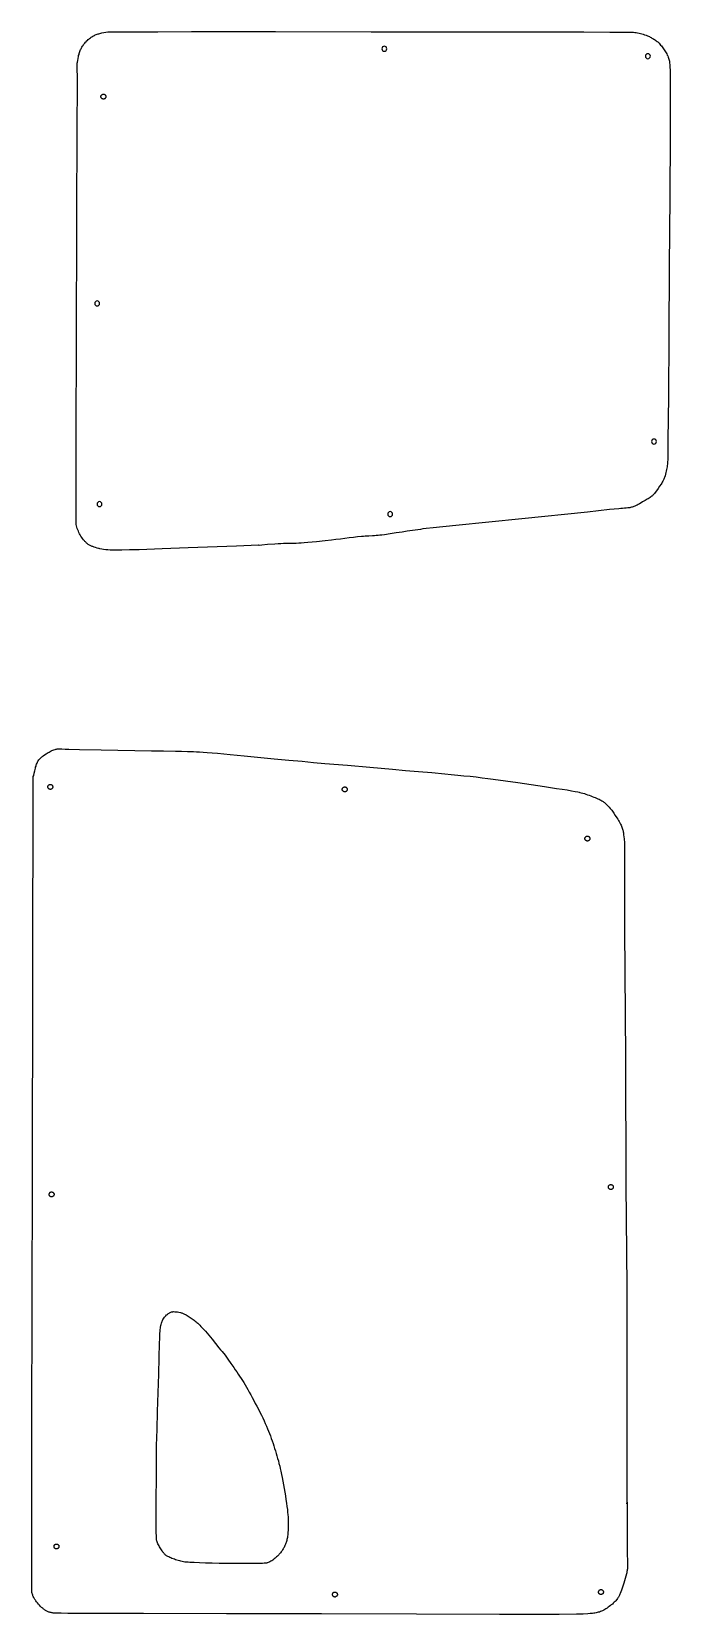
# Model space of a CAD drawing. Extents: x -1273 to 5386, y -1653 to 3649.
# Drawn here: x 2330 to 2848, y -323 to 963 of the extents above; entities that cross this region are included whole.
import ezdxf

# ---------------------------------------------------------------- set-up
doc = ezdxf.new("R2010")
doc.units = 0
doc.layers.add('Default_Layer', color=1, linetype='CONTINUOUS')

msp = doc.modelspace()

# ---------------------------------------------------------------- linework, layer by layer
at = {"layer": 'Default_Layer'}
for points in [[(2513.9, 545.6), (2496.1, 544.9), (2456.9, 543.5), (2435.7, 542.7), (2416.9, 542), (2409.2, 541.8), (2403, 541.6), (2398.8, 541.5), (2397.5, 541.5), (2396.8, 541.5), (2395.1, 541.6), (2393.4, 541.7), (2391.6, 541.8), (2389.9, 542), (2388.2, 542.2), (2386.7, 542.5), (2385.2, 542.7), (2384.6, 542.9), (2384, 543), (2382.8, 543.3), (2381.7, 543.7), (2380.5, 544), (2379.4, 544.5), (2378.9, 544.7), (2378.3, 544.9), (2377.8, 545.2), (2377.3, 545.4), (2376.7, 545.7), (2376.2, 546), (2375.7, 546.3), (2375.2, 546.7), (2374.8, 547.1), (2374.3, 547.4), (2373.9, 547.8), (2373.4, 548.3), (2373, 548.7), (2372.6, 549.2), (2372.2, 549.6), (2371.8, 550.1), (2371.1, 551.1), (2370.4, 552), (2369.8, 553), (2369.2, 554), (2368.6, 555), (2368.1, 556), (2367.7, 557), (2367.2, 558.1), (2366.8, 559.2), (2366.5, 560.2), (2366.2, 561.3), (2366, 562.4), (2365.9, 562.8), (2365.9, 563.4), (2365.9, 565.7), (2365.8, 569.2), (2365.8, 574), (2365.8, 586.8), (2365.8, 603.6), (2365.9, 623.8), (2365.9, 647.1), (2366.1, 700.3), (2366.5, 819.3), (2366.7, 876.7), (2366.9, 927.1), (2366.9, 928.5), (2366.8, 929.8), (2366.7, 932.5), (2366.7, 933.9), (2366.7, 935.3), (2366.7, 935.9), (2366.7, 936.6), (2366.8, 937.3), (2366.9, 938), (2367.1, 939.4), (2367.4, 940.9), (2367.7, 942.5), (2367.9, 943.3), (2368.2, 944.2), (2368.4, 945), (2368.6, 945.8), (2368.9, 946.6), (2369.2, 947.4), (2369.5, 948.2), (2369.9, 948.9), (2370.2, 949.6), (2370.6, 950.3), (2371, 951), (2371.5, 951.6), (2371.9, 952.2), (2372.4, 952.9), (2372.9, 953.5), (2373.4, 954.1), (2373.9, 954.6), (2374.4, 955.2), (2375, 955.7), (2375.6, 956.3), (2376.2, 956.8), (2376.8, 957.3), (2377.4, 957.7), (2378, 958.2), (2378.7, 958.6), (2379.3, 959), (2380, 959.4), (2380.7, 959.7), (2381.4, 960.1), (2382.2, 960.4), (2382.9, 960.6), (2383.7, 960.9), (2384.4, 961.1), (2385.2, 961.3), (2386, 961.5), (2386.8, 961.7), (2388.4, 962), (2390, 962.3), (2391.6, 962.5), (2392.1, 962.5), (2393.1, 962.5), (2397, 962.6), (2403, 962.6), (2411, 962.7), (2432.2, 962.7), (2459.5, 962.8), (2491.7, 962.8), (2527.6, 962.8), (2605.3, 962.7), (2682.9, 962.6), (2750.8, 962.5), (2778, 962.5), (2799.1, 962.4), (2812.9, 962.3), (2816.7, 962.3), (2818.2, 962.3), (2819.3, 962.2), (2820.5, 962), (2821.6, 961.8), (2822.8, 961.6), (2823.9, 961.3), (2825.1, 961.1), (2826.2, 960.7), (2827.3, 960.3), (2828.5, 959.9), (2829.8, 959.3), (2831.2, 958.7), (2831.9, 958.4), (2832.6, 958), (2833.3, 957.6), (2834, 957.2), (2834.7, 956.8), (2835.4, 956.3), (2836.1, 955.9), (2836.8, 955.4), (2837.4, 954.9), (2838, 954.4), (2838.5, 953.9), (2839.1, 953.3), (2839.7, 952.6), (2840.3, 951.9), (2840.9, 951.2), (2841.5, 950.5), (2842.1, 949.7), (2842.7, 948.9), (2843.3, 948.1), (2843.8, 947.2), (2844.3, 946.4), (2844.8, 945.5), (2845.3, 944.7), (2845.7, 943.8), (2846.1, 943), (2846.4, 942.1), (2846.7, 941.3), (2847, 940.5), (2847.2, 939.7), (2847.4, 938.8), (2847.5, 937.9), (2847.6, 937.1), (2847.7, 936.2), (2847.8, 935.3), (2847.9, 933.6), (2848, 931.8), (2848.1, 930.1), (2848.2, 928.3), (2848.2, 927), (2848.2, 924.1), (2848.2, 913.7), (2848.1, 898.1), (2848, 878.1), (2847.7, 828.5), (2847.3, 772), (2847, 715.5), (2846.6, 666.1), (2846.3, 630.9), (2846.2, 620.8), (2846.2, 616.9), (2846.1, 614.7), (2846, 613.6), (2846, 612.5), (2845.9, 611.4), (2845.7, 610.4), (2845.6, 609.3), (2845.4, 608.2), (2845.2, 607.1), (2844.9, 605.9), (2844.6, 604.6), (2844.3, 603.3), (2843.9, 602), (2843.5, 600.7), (2843.2, 600.1), (2843, 599.4), (2842.7, 598.8), (2842.4, 598.2), (2842.1, 597.6), (2841.7, 596.9), (2841.2, 596.1), (2840.7, 595.3), (2839.5, 593.5), (2838.3, 591.7), (2837, 589.9), (2835.8, 588.4), (2835.3, 587.7), (2834.8, 587.1), (2834.3, 586.6), (2833.9, 586.2), (2833.6, 585.8), (2833.2, 585.5), (2832.5, 584.9), (2831.7, 584.4), (2830.9, 583.9), (2830.1, 583.4), (2829.3, 582.9), (2827.7, 581.9), (2825.7, 580.8), (2824.6, 580), (2823.3, 579.3), (2822, 578.6), (2821.3, 578.2), (2820.6, 577.9), (2820, 577.6), (2819.3, 577.3), (2818.6, 577), (2818, 576.8), (2817.3, 576.6), (2816.6, 576.4), (2815.9, 576.3), (2815.2, 576.1), (2814.5, 576), (2813.8, 575.9), (2812.4, 575.8), (2810.9, 575.7), (2809.4, 575.5), (2808, 575.4), (2806.5, 575.3), (2798.8, 574.5), (2780.9, 572.6), (2727.7, 567.1), (2674.1, 561.6), (2655.7, 559.7), (2650.1, 559.1), (2647.4, 558.8), (2645.3, 558.5), (2643.2, 558.2), (2639, 557.6), (2634.7, 556.9), (2630.5, 556.3), (2625.7, 555.6), (2620.7, 554.8), (2616.1, 554.1), (2614.1, 553.9), (2612.4, 553.7), (2610.9, 553.5), (2609.4, 553.4), (2608, 553.3), (2606.5, 553.3), (2603.5, 553.1), (2602, 553), (2600.5, 552.9), (2599, 552.8), (2597.4, 552.6), (2594.2, 552.3), (2590.9, 551.9), (2587.6, 551.5), (2580.4, 550.6), (2576.8, 550.2), (2573.2, 549.8), (2568.1, 549.2), (2561.1, 548.5), (2557.5, 548.1), (2554, 547.8), (2551, 547.5), (2548.5, 547.3), (2546.5, 547.2), (2544.4, 547.1), (2542.4, 547), (2540.3, 547), (2536.2, 546.9), (2534.1, 546.9), (2532.1, 546.8), (2529.8, 546.7), (2527.1, 546.5), (2521.3, 546.1), (2516.6, 545.7), (2514.5, 545.5), (2514.2, 545.6), (2513.9, 545.6)], [(2388, 912), (2388.2, 912), (2388.4, 911.9), (2388.6, 911.9), (2388.8, 911.8), (2388.9, 911.7), (2389.1, 911.6), (2389.3, 911.5), (2389.4, 911.4), (2389.5, 911.2), (2389.7, 911.1), (2389.8, 910.9), (2389.8, 910.8), (2389.9, 910.6), (2390, 910.4), (2390, 910.2), (2390, 910), (2390, 909.8), (2390, 909.6), (2389.9, 909.4), (2389.8, 909.2), (2389.8, 909), (2389.6, 908.9), (2389.5, 908.7), (2389.4, 908.6), (2389.3, 908.4), (2389.1, 908.3), (2388.9, 908.2), (2388.8, 908.1), (2388.6, 908.1), (2388.4, 908), (2388.2, 908), (2388, 908), (2387.8, 908), (2387.6, 908), (2387.4, 908.1), (2387.2, 908.1), (2387, 908.2), (2386.9, 908.3), (2386.7, 908.4), (2386.6, 908.6), (2386.4, 908.7), (2386.3, 908.9), (2386.2, 909), (2386.1, 909.2), (2386.1, 909.4), (2386, 909.6), (2386, 909.8), (2386, 910), (2386, 910.2), (2386, 910.4), (2386.1, 910.6), (2386.1, 910.8), (2386.2, 910.9), (2386.3, 911.1), (2386.4, 911.3), (2386.6, 911.4), (2386.7, 911.5), (2386.9, 911.6), (2387, 911.7), (2387.2, 911.8), (2387.4, 911.9), (2387.6, 911.9), (2387.8, 912), (2388, 912)], [(2813.2, -231.6), (2813.2, -274.3), (2813.2, -275.9), (2813.3, -277.4), (2813.4, -280.4), (2813.5, -282), (2813.4, -283.5), (2813.4, -284.2), (2813.4, -285), (2813.3, -285.7), (2813.2, -286.5), (2813.1, -287.3), (2813, -288.1), (2812.8, -289), (2812.6, -289.9), (2812.1, -291.8), (2811.6, -293.8), (2811, -295.7), (2810.5, -297.5), (2809.9, -299.2), (2809.4, -300.6), (2808.5, -303.2), (2808.1, -304.5), (2807.6, -305.8), (2807.3, -306.5), (2807, -307.1), (2806.7, -307.7), (2806.4, -308.3), (2806.1, -308.9), (2805.7, -309.5), (2805.3, -310), (2804.9, -310.6), (2804.5, -311.1), (2803.9, -311.7), (2803.3, -312.4), (2802.7, -313), (2801.9, -313.7), (2801.2, -314.4), (2800.3, -315), (2799.5, -315.7), (2798.6, -316.4), (2797.7, -317), (2796.8, -317.7), (2795.9, -318.3), (2795, -318.8), (2794.1, -319.3), (2793.2, -319.8), (2792.3, -320.2), (2791.5, -320.5), (2790.6, -320.9), (2789.7, -321.1), (2788.8, -321.4), (2787.9, -321.6), (2786.9, -321.7), (2786, -321.9), (2785.1, -322), (2784.1, -322.1), (2783.2, -322.2), (2781.3, -322.4), (2777.5, -322.7), (2775.9, -322.7), (2772, -322.7), (2758, -322.8), (2736.8, -322.8), (2709.6, -322.8), (2642.1, -322.7), (2565, -322.5), (2488, -322.4), (2420.6, -322.2), (2372.7, -322), (2359, -322), (2353.7, -321.9), (2352.5, -321.9), (2351.2, -321.9), (2349.9, -321.8), (2348.6, -321.8), (2348, -321.7), (2347.3, -321.7), (2346.7, -321.6), (2346.1, -321.5), (2345.5, -321.4), (2344.9, -321.3), (2344.3, -321.1), (2343.8, -320.9), (2343.2, -320.7), (2342.7, -320.5), (2342.1, -320.2), (2341.6, -319.9), (2341.1, -319.6), (2340.6, -319.3), (2340.1, -319), (2339.6, -318.6), (2339.1, -318.3), (2338.7, -317.9), (2337.8, -317.1), (2336.9, -316.3), (2336.1, -315.4), (2335.2, -314.5), (2334.4, -313.5), (2333.6, -312.5), (2333.2, -311.9), (2332.8, -311.4), (2332.4, -310.8), (2332.1, -310.2), (2331.7, -309.6), (2331.4, -309), (2331.1, -308.4), (2330.8, -307.7), (2330.6, -307.1), (2330.4, -306.5), (2330.2, -305.8), (2330, -305.1), (2329.9, -304.4), (2329.9, -303.6), (2329.8, -302.8), (2329.8, -302), (2329.8, -301.2), (2329.8, -300.3), (2329.8, -298.6), (2329.9, -296.9), (2329.9, -295.2), (2329.9, -293.5), (2329.9, -282.7), (2329.9, -256.1), (2330, -170), (2330.4, 31.6), (2330.9, 356.8), (2331.1, 357.7), (2331.4, 358.6), (2331.9, 360.5), (2332.3, 362.4), (2332.8, 364.4), (2333, 365.3), (2333.3, 366.2), (2333.5, 367.1), (2333.8, 367.9), (2334.1, 368.7), (2334.4, 369.4), (2334.8, 370.1), (2334.9, 370.4), (2335.1, 370.6), (2335.5, 371.2), (2335.9, 371.7), (2336.4, 372.2), (2336.9, 372.7), (2337.4, 373.2), (2338, 373.7), (2338.6, 374.1), (2339.1, 374.6), (2340.3, 375.4), (2341.4, 376.1), (2342.4, 376.7), (2343.2, 377.2), (2343.9, 377.6), (2344.7, 378.1), (2345.5, 378.5), (2346.2, 378.9), (2347, 379.2), (2347.8, 379.5), (2348.7, 379.8), (2349.5, 380), (2349.9, 380), (2350.4, 380.1), (2351, 380.1), (2351.6, 380.2), (2352.8, 380.2), (2354.2, 380.2), (2357, 380), (2358.4, 380), (2359.8, 380), (2368.6, 379.8), (2386.2, 379.5), (2426.9, 378.7), (2431.8, 378.6), (2436.7, 378.5), (2446.5, 378.4), (2451.4, 378.3), (2456.3, 378.2), (2458.7, 378.1), (2461.2, 378), (2463.6, 377.9), (2466.1, 377.8), (2468.9, 377.6), (2472.3, 377.3), (2476.2, 377), (2480.7, 376.6), (2490.9, 375.7), (2502.2, 374.6), (2526.5, 372.2), (2538.4, 371.1), (2549.4, 370.1), (2558.6, 369.2), (2567.8, 368.4), (2586.1, 366.9), (2604.4, 365.3), (2613.6, 364.5), (2622.8, 363.7), (2633.2, 362.7), (2643.7, 361.8), (2654.5, 360.9), (2665.1, 359.9), (2670.4, 359.4), (2675.6, 358.9), (2680.7, 358.4), (2685.7, 357.9), (2690.6, 357.4), (2695.4, 356.8), (2700, 356.2), (2704.4, 355.6), (2724.3, 352.8), (2735.2, 351.2), (2746, 349.6), (2755.9, 348.1), (2760.4, 347.4), (2764.4, 346.8), (2767.9, 346.2), (2770.9, 345.7), (2773.2, 345.2), (2774.1, 345.1), (2774.7, 344.9), (2775.9, 344.6), (2777.1, 344.2), (2778.4, 343.9), (2779.7, 343.4), (2781, 343), (2782.3, 342.6), (2783.6, 342.1), (2784.8, 341.6), (2786.1, 341.1), (2787.2, 340.7), (2788.3, 340.2), (2789.4, 339.7), (2790.3, 339.3), (2791.2, 338.9), (2791.9, 338.5), (2792.5, 338.1), (2793.1, 337.7), (2793.6, 337.4), (2794.2, 337), (2794.7, 336.6), (2795.2, 336.2), (2795.7, 335.7), (2796.7, 334.8), (2797.6, 333.9), (2798.5, 332.9), (2799.4, 331.9), (2800.2, 330.9), (2800.7, 330.3), (2801.2, 329.7), (2802.3, 328.1), (2803.5, 326.2), (2804.8, 324.2), (2805.5, 323.2), (2806.1, 322.1), (2806.7, 321.1), (2807.2, 320.1), (2807.7, 319.1), (2808.2, 318.2), (2808.6, 317.3), (2808.9, 316.5), (2809.1, 315.8), (2809.4, 315), (2809.6, 314.2), (2809.8, 313.5), (2809.9, 312.7), (2810.1, 311.9), (2810.2, 311.1), (2810.3, 310.3), (2810.5, 308.7), (2810.6, 307.1), (2810.9, 303.9), (2810.9, 302.7), (2811, 300.6), (2811, 297.8), (2811, 294.4), (2811, 285.9), (2811, 275.9), (2810.9, 253.8), (2810.9, 243), (2810.9, 233.4), (2811.8, 129.8), (2812.2, 26.1), (2812.9, -56.5), (2812.9, -232.9), (2813.2, -231.6)], [(2342.9, 349.3), (2342.9, 349.5), (2342.9, 349.7), (2343, 349.9), (2343.1, 350.1), (2343.1, 350.3), (2343.2, 350.4), (2343.4, 350.6), (2343.5, 350.7), (2343.6, 350.9), (2343.8, 351), (2343.9, 351.1), (2344.1, 351.2), (2344.3, 351.2), (2344.5, 351.3), (2344.7, 351.3), (2344.9, 351.3), (2345.1, 351.3), (2345.3, 351.3), (2345.5, 351.2), (2345.7, 351.2), (2345.8, 351.1), (2346, 351), (2346.2, 350.9), (2346.3, 350.7), (2346.4, 350.6), (2346.6, 350.4), (2346.7, 350.3), (2346.7, 350.1), (2346.8, 349.9), (2346.9, 349.7), (2346.9, 349.5), (2346.9, 349.3), (2346.9, 349.1), (2346.9, 348.9), (2346.8, 348.7), (2346.7, 348.5), (2346.7, 348.4), (2346.6, 348.2), (2346.4, 348), (2346.3, 347.9), (2346.2, 347.8), (2346, 347.7), (2345.8, 347.6), (2345.7, 347.5), (2345.5, 347.4), (2345.3, 347.4), (2345.1, 347.3), (2344.9, 347.3), (2344.7, 347.3), (2344.5, 347.4), (2344.3, 347.4), (2344.1, 347.5), (2343.9, 347.6), (2343.8, 347.7), (2343.6, 347.8), (2343.5, 347.9), (2343.4, 348), (2343.2, 348.2), (2343.1, 348.4), (2343.1, 348.5), (2343, 348.7), (2342.9, 348.9), (2342.9, 349.1), (2342.9, 349.3)], [(2581.9, 347.3), (2581.9, 347.5), (2581.9, 347.7), (2582, 347.9), (2582.1, 348.1), (2582.1, 348.3), (2582.2, 348.4), (2582.4, 348.6), (2582.5, 348.7), (2582.6, 348.9), (2582.8, 349), (2582.9, 349.1), (2583.1, 349.2), (2583.3, 349.2), (2583.5, 349.3), (2583.7, 349.3), (2583.9, 349.3), (2584.1, 349.3), (2584.3, 349.3), (2584.5, 349.2), (2584.7, 349.2), (2584.8, 349.1), (2585, 349), (2585.2, 348.9), (2585.3, 348.7), (2585.4, 348.6), (2585.6, 348.4), (2585.7, 348.3), (2585.7, 348.1), (2585.8, 347.9), (2585.9, 347.7), (2585.9, 347.5), (2585.9, 347.3), (2585.9, 347.1), (2585.9, 346.9), (2585.8, 346.7), (2585.7, 346.5), (2585.7, 346.4), (2585.6, 346.2), (2585.4, 346), (2585.3, 345.9), (2585.2, 345.8), (2585, 345.7), (2584.8, 345.6), (2584.7, 345.5), (2584.5, 345.4), (2584.3, 345.4), (2584.1, 345.3), (2583.9, 345.3), (2583.7, 345.3), (2583.5, 345.4), (2583.3, 345.4), (2583.1, 345.5), (2582.9, 345.6), (2582.8, 345.7), (2582.6, 345.8), (2582.5, 345.9), (2582.4, 346), (2582.2, 346.2), (2582.1, 346.4), (2582.1, 346.5), (2582, 346.7), (2581.9, 346.9), (2581.9, 347.1), (2581.9, 347.3)], [(2778.9, 307.3), (2778.9, 307.5), (2778.9, 307.7), (2779, 307.9), (2779.1, 308.1), (2779.1, 308.3), (2779.2, 308.4), (2779.4, 308.6), (2779.5, 308.7), (2779.6, 308.9), (2779.8, 309), (2779.9, 309.1), (2780.1, 309.2), (2780.3, 309.2), (2780.5, 309.3), (2780.7, 309.3), (2780.9, 309.3), (2781.1, 309.3), (2781.3, 309.3), (2781.5, 309.2), (2781.7, 309.2), (2781.8, 309.1), (2782, 309), (2782.2, 308.9), (2782.3, 308.7), (2782.4, 308.6), (2782.6, 308.4), (2782.7, 308.3), (2782.7, 308.1), (2782.8, 307.9), (2782.9, 307.7), (2782.9, 307.5), (2782.9, 307.3), (2782.9, 307.1), (2782.9, 306.9), (2782.8, 306.7), (2782.7, 306.5), (2782.7, 306.4), (2782.6, 306.2), (2782.4, 306), (2782.3, 305.9), (2782.2, 305.8), (2782, 305.7), (2781.8, 305.6), (2781.7, 305.5), (2781.5, 305.4), (2781.3, 305.4), (2781.1, 305.3), (2780.9, 305.3), (2780.7, 305.3), (2780.5, 305.4), (2780.3, 305.4), (2780.1, 305.5), (2779.9, 305.6), (2779.8, 305.7), (2779.6, 305.8), (2779.5, 305.9), (2779.4, 306), (2779.2, 306.2), (2779.1, 306.4), (2779.1, 306.5), (2779, 306.7), (2778.9, 306.9), (2778.9, 307.1), (2778.9, 307.3)], [(2797.9, 24.3), (2797.9, 24.5), (2797.9, 24.7), (2798, 24.9), (2798.1, 25.1), (2798.1, 25.3), (2798.2, 25.4), (2798.4, 25.6), (2798.5, 25.7), (2798.6, 25.9), (2798.8, 26), (2798.9, 26.1), (2799.1, 26.2), (2799.3, 26.2), (2799.5, 26.3), (2799.7, 26.3), (2799.9, 26.3), (2800.1, 26.3), (2800.3, 26.3), (2800.5, 26.2), (2800.7, 26.2), (2800.8, 26.1), (2801, 26), (2801.2, 25.9), (2801.3, 25.7), (2801.4, 25.6), (2801.6, 25.4), (2801.7, 25.3), (2801.7, 25.1), (2801.8, 24.9), (2801.9, 24.7), (2801.9, 24.5), (2801.9, 24.3), (2801.9, 24.1), (2801.9, 23.9), (2801.8, 23.7), (2801.7, 23.5), (2801.7, 23.4), (2801.6, 23.2), (2801.4, 23), (2801.3, 22.9), (2801.2, 22.8), (2801, 22.7), (2800.8, 22.6), (2800.7, 22.5), (2800.5, 22.4), (2800.3, 22.4), (2800.1, 22.3), (2799.9, 22.3), (2799.7, 22.3), (2799.5, 22.4), (2799.3, 22.4), (2799.1, 22.5), (2798.9, 22.6), (2798.8, 22.7), (2798.6, 22.8), (2798.5, 22.9), (2798.4, 23), (2798.2, 23.2), (2798.1, 23.4), (2798.1, 23.5), (2798, 23.7), (2797.9, 23.9), (2797.9, 24.1), (2797.9, 24.3)], [(2343.9, 18.3), (2343.9, 18.5), (2343.9, 18.7), (2344, 18.9), (2344.1, 19.1), (2344.1, 19.3), (2344.2, 19.4), (2344.4, 19.6), (2344.5, 19.7), (2344.6, 19.9), (2344.8, 20), (2344.9, 20.1), (2345.1, 20.2), (2345.3, 20.2), (2345.5, 20.3), (2345.7, 20.3), (2345.9, 20.3), (2346.1, 20.3), (2346.3, 20.3), (2346.5, 20.2), (2346.7, 20.2), (2346.8, 20.1), (2347, 20), (2347.2, 19.9), (2347.3, 19.7), (2347.4, 19.6), (2347.6, 19.4), (2347.7, 19.3), (2347.7, 19.1), (2347.8, 18.9), (2347.9, 18.7), (2347.9, 18.5), (2347.9, 18.3), (2347.9, 18.1), (2347.9, 17.9), (2347.8, 17.7), (2347.7, 17.5), (2347.7, 17.4), (2347.6, 17.2), (2347.4, 17), (2347.3, 16.9), (2347.2, 16.8), (2347, 16.7), (2346.8, 16.6), (2346.7, 16.5), (2346.5, 16.4), (2346.3, 16.4), (2346.1, 16.3), (2345.9, 16.3), (2345.7, 16.3), (2345.5, 16.4), (2345.3, 16.4), (2345.1, 16.5), (2344.9, 16.6), (2344.8, 16.7), (2344.6, 16.8), (2344.5, 16.9), (2344.4, 17), (2344.2, 17.2), (2344.1, 17.4), (2344.1, 17.5), (2344, 17.7), (2343.9, 17.9), (2343.9, 18.1), (2343.9, 18.3)], [(2431.1, -185.7), (2431.5, -172.7), (2432, -158.1), (2432.9, -127.7), (2433.3, -114.1), (2433.6, -102.8), (2433.8, -98.4), (2433.9, -94.9), (2434, -92.6), (2434.1, -91.8), (2434.1, -91.4), (2434.3, -90.4), (2434.4, -89.4), (2434.6, -88.3), (2434.9, -87.3), (2435.1, -86.3), (2435.4, -85.4), (2435.6, -84.9), (2435.7, -84.5), (2435.9, -84.1), (2436.1, -83.7), (2436.3, -83.4), (2436.5, -83), (2437, -82.2), (2437.6, -81.5), (2438.2, -80.8), (2438.8, -80.2), (2439.3, -79.6), (2439.9, -79.1), (2440.3, -78.7), (2440.8, -78.4), (2441.3, -78.1), (2441.7, -77.8), (2442.2, -77.6), (2442.7, -77.4), (2443.3, -77.2), (2443.8, -77.1), (2444.3, -77), (2444.6, -76.9), (2445, -76.9), (2445.9, -77), (2446.9, -77.1), (2448.1, -77.2), (2449.3, -77.4), (2450.5, -77.7), (2451.1, -77.8), (2451.7, -78), (2452.2, -78.2), (2452.7, -78.4), (2453.3, -78.6), (2453.9, -78.9), (2454.5, -79.2), (2455.2, -79.6), (2455.9, -80.1), (2456.7, -80.5), (2458.3, -81.6), (2460, -82.7), (2460.8, -83.3), (2461.6, -83.9), (2462.4, -84.6), (2463.2, -85.2), (2463.9, -85.8), (2464.6, -86.4), (2465.4, -87.1), (2466.2, -88), (2467.2, -89), (2468.3, -90.2), (2469.5, -91.5), (2470.8, -92.9), (2473.5, -96), (2476.3, -99.4), (2479.1, -102.8), (2481.8, -106.2), (2483.1, -107.8), (2484.3, -109.3), (2486.7, -112.4), (2489, -115.6), (2491.4, -118.9), (2493.8, -122.3), (2495, -124.1), (2496.2, -125.8), (2497.4, -127.6), (2498.5, -129.3), (2499.7, -131.1), (2500.8, -132.9), (2501.9, -134.6), (2503, -136.4), (2504.1, -138.2), (2505.2, -140.2), (2506.4, -142.3), (2507.6, -144.5), (2508.8, -146.7), (2510.1, -149), (2511.3, -151.4), (2512.6, -153.8), (2513.8, -156.2), (2515, -158.6), (2516.2, -161), (2517.3, -163.3), (2518.4, -165.6), (2519.4, -167.8), (2520.3, -170), (2521.2, -172), (2522, -174), (2522.8, -175.9), (2523.5, -177.9), (2524.3, -179.9), (2525, -181.9), (2525.7, -183.9), (2526.4, -186), (2527, -188), (2527.6, -190), (2528.3, -192.1), (2528.9, -194.1), (2529.4, -196.1), (2530, -198.2), (2530.5, -200.3), (2531.1, -202.3), (2531.6, -204.4), (2532.1, -206.6), (2532.6, -209.1), (2533.1, -211.7), (2533.6, -214.5), (2534.2, -217.5), (2534.7, -220.5), (2535.2, -223.5), (2535.7, -226.6), (2536.1, -229.5), (2536.6, -232.4), (2536.9, -235.1), (2537.3, -237.6), (2537.5, -239.9), (2537.8, -241.9), (2537.9, -243.6), (2538, -244.9), (2538.1, -246.1), (2538.1, -247.3), (2538.1, -248.5), (2538.1, -249.7), (2538.1, -251), (2538, -252.3), (2538, -253.5), (2537.9, -254.8), (2537.8, -256), (2537.7, -257.1), (2537.6, -258.3), (2537.4, -259.3), (2537.3, -260.3), (2537.1, -261.3), (2536.9, -262.1), (2536.8, -262.9), (2536.5, -263.6), (2536.3, -264.3), (2536.1, -265), (2535.8, -265.7), (2535.5, -266.4), (2535.2, -267), (2534.9, -267.7), (2534.6, -268.4), (2534.2, -269), (2533.9, -269.7), (2533.5, -270.3), (2533.1, -270.9), (2532.7, -271.5), (2532.3, -272.1), (2531.8, -272.7), (2531.3, -273.3), (2530.8, -273.8), (2530.3, -274.4), (2529.8, -275), (2529.2, -275.6), (2528.6, -276.1), (2528, -276.7), (2527.4, -277.2), (2526.7, -277.8), (2526.1, -278.3), (2525.4, -278.8), (2524.7, -279.2), (2523.9, -279.7), (2523.2, -280.1), (2522.5, -280.4), (2521.7, -280.8), (2520.9, -281), (2520.7, -281.1), (2520.4, -281.2), (2519.6, -281.3), (2518.5, -281.3), (2517.1, -281.4), (2515.5, -281.5), (2513.7, -281.5), (2509.5, -281.6), (2504.6, -281.6), (2499.3, -281.6), (2493.6, -281.6), (2487.8, -281.5), (2482, -281.4), (2476.3, -281.3), (2470.9, -281.1), (2466, -281), (2461.7, -280.8), (2458.1, -280.6), (2456.7, -280.5), (2455.5, -280.4), (2454.6, -280.4), (2454, -280.3), (2453, -280.1), (2452, -279.9), (2450.9, -279.6), (2449.9, -279.3), (2448.8, -279), (2447.7, -278.7), (2446.6, -278.4), (2445.6, -278), (2444.6, -277.7), (2443.6, -277.3), (2442.7, -276.9), (2441.9, -276.6), (2441.1, -276.2), (2440.4, -275.9), (2439.8, -275.5), (2439.3, -275.2), (2438.9, -274.9), (2438.5, -274.6), (2438.1, -274.2), (2437.7, -273.8), (2437.4, -273.4), (2437, -273), (2436.7, -272.6), (2436.3, -272.2), (2435.7, -271.3), (2435.1, -270.4), (2434.1, -268.8), (2433.6, -268), (2433.2, -267.2), (2432.7, -266.4), (2432.3, -265.6), (2431.9, -264.7), (2431.6, -263.9), (2431.3, -263), (2431.2, -262.6), (2431.1, -262.1), (2431.1, -261.8), (2431, -261.2), (2431, -259.2), (2430.9, -256.4), (2430.9, -252.8), (2430.9, -243.8), (2430.9, -232.8), (2431, -208.5), (2431.1, -196.8), (2431.1, -186.3), (2431.1, -185.7)], [(2347.9, -267.7), (2347.9, -267.5), (2347.9, -267.3), (2348, -267.1), (2348.1, -266.9), (2348.1, -266.7), (2348.2, -266.6), (2348.4, -266.4), (2348.5, -266.3), (2348.6, -266.1), (2348.8, -266), (2348.9, -265.9), (2349.1, -265.8), (2349.3, -265.8), (2349.5, -265.7), (2349.7, -265.7), (2349.9, -265.7), (2350.1, -265.7), (2350.3, -265.7), (2350.5, -265.8), (2350.7, -265.8), (2350.8, -265.9), (2351, -266), (2351.2, -266.1), (2351.3, -266.3), (2351.4, -266.4), (2351.6, -266.6), (2351.7, -266.7), (2351.7, -266.9), (2351.8, -267.1), (2351.9, -267.3), (2351.9, -267.5), (2351.9, -267.7), (2351.9, -267.9), (2351.9, -268.1), (2351.8, -268.3), (2351.7, -268.5), (2351.7, -268.6), (2351.6, -268.8), (2351.4, -269), (2351.3, -269.1), (2351.2, -269.2), (2351, -269.3), (2350.8, -269.4), (2350.7, -269.5), (2350.5, -269.6), (2350.3, -269.6), (2350.1, -269.7), (2349.9, -269.7), (2349.7, -269.7), (2349.5, -269.6), (2349.3, -269.6), (2349.1, -269.5), (2348.9, -269.4), (2348.8, -269.3), (2348.6, -269.2), (2348.5, -269.1), (2348.4, -269), (2348.2, -268.8), (2348.1, -268.6), (2348.1, -268.5), (2348, -268.3), (2347.9, -268.1), (2347.9, -267.9), (2347.9, -267.7)], [(2573.9, -306.7), (2573.9, -306.5), (2573.9, -306.3), (2574, -306.1), (2574.1, -305.9), (2574.1, -305.7), (2574.2, -305.6), (2574.4, -305.4), (2574.5, -305.3), (2574.6, -305.1), (2574.8, -305), (2574.9, -304.9), (2575.1, -304.8), (2575.3, -304.8), (2575.5, -304.7), (2575.7, -304.7), (2575.9, -304.7), (2576.1, -304.7), (2576.3, -304.7), (2576.5, -304.8), (2576.7, -304.8), (2576.8, -304.9), (2577, -305), (2577.2, -305.1), (2577.3, -305.3), (2577.4, -305.4), (2577.6, -305.6), (2577.7, -305.7), (2577.7, -305.9), (2577.8, -306.1), (2577.9, -306.3), (2577.9, -306.5), (2577.9, -306.7), (2577.9, -306.9), (2577.9, -307.1), (2577.8, -307.3), (2577.7, -307.5), (2577.7, -307.6), (2577.6, -307.8), (2577.4, -308), (2577.3, -308.1), (2577.2, -308.2), (2577, -308.3), (2576.8, -308.4), (2576.7, -308.5), (2576.5, -308.6), (2576.3, -308.6), (2576.1, -308.7), (2575.9, -308.7), (2575.7, -308.7), (2575.5, -308.6), (2575.3, -308.6), (2575.1, -308.5), (2574.9, -308.4), (2574.8, -308.3), (2574.6, -308.2), (2574.5, -308.1), (2574.4, -308), (2574.2, -307.8), (2574.1, -307.6), (2574.1, -307.5), (2574, -307.3), (2573.9, -307.1), (2573.9, -306.9), (2573.9, -306.7)], [(2789.9, -304.7), (2789.9, -304.5), (2789.9, -304.3), (2790, -304.1), (2790.1, -303.9), (2790.1, -303.7), (2790.2, -303.6), (2790.4, -303.4), (2790.5, -303.3), (2790.6, -303.1), (2790.8, -303), (2790.9, -302.9), (2791.1, -302.8), (2791.3, -302.8), (2791.5, -302.7), (2791.7, -302.7), (2791.9, -302.7), (2792.1, -302.7), (2792.3, -302.7), (2792.5, -302.8), (2792.7, -302.8), (2792.8, -302.9), (2793, -303), (2793.2, -303.1), (2793.3, -303.3), (2793.4, -303.4), (2793.6, -303.6), (2793.7, -303.7), (2793.7, -303.9), (2793.8, -304.1), (2793.9, -304.3), (2793.9, -304.5), (2793.9, -304.7), (2793.9, -304.9), (2793.9, -305.1), (2793.8, -305.3), (2793.7, -305.5), (2793.7, -305.6), (2793.6, -305.8), (2793.4, -306), (2793.3, -306.1), (2793.2, -306.2), (2793, -306.3), (2792.8, -306.4), (2792.7, -306.5), (2792.5, -306.6), (2792.3, -306.6), (2792.1, -306.7), (2791.9, -306.7), (2791.7, -306.7), (2791.5, -306.6), (2791.3, -306.6), (2791.1, -306.5), (2790.9, -306.4), (2790.8, -306.3), (2790.6, -306.2), (2790.5, -306.1), (2790.4, -306), (2790.2, -305.8), (2790.1, -305.6), (2790.1, -305.5), (2790, -305.3), (2789.9, -305.1), (2789.9, -304.9), (2789.9, -304.7)]]:
    msp.add_lwpolyline(points, close=True, dxfattribs=at)
for points in [[(2616, 946.9, 0.414214), (2618, 948.9, 0.414214), (2616, 950.9, 0.414214), (2614, 948.9, 0.414214), (2616, 946.9)], [(2830, 940.8, 0.414214), (2832, 942.8, 0.414214), (2830, 944.8, 0.414214), (2828, 942.8, 0.414214), (2830, 940.8)], [(2382.9, 740, 0.414214), (2384.9, 742, 0.414214), (2382.9, 744, 0.414214), (2380.9, 742, 0.414214), (2382.9, 740)], [(2834.9, 627.8, 0.414214), (2836.9, 629.8, 0.414214), (2834.9, 631.8, 0.414214), (2832.9, 629.8, 0.414214), (2834.9, 627.8)], [(2384.8, 577, 0.414214), (2386.8, 579, 0.414214), (2384.8, 581, 0.414214), (2382.8, 579, 0.414214), (2384.8, 577)], [(2620.8, 568.9, 0.414214), (2622.8, 570.9, 0.414214), (2620.8, 572.9, 0.414214), (2618.8, 570.9, 0.414214), (2620.8, 568.9)]]:
    msp.add_lwpolyline(points, format="xyb", close=True, dxfattribs=at)

doc.saveas('drawing.dxf')
